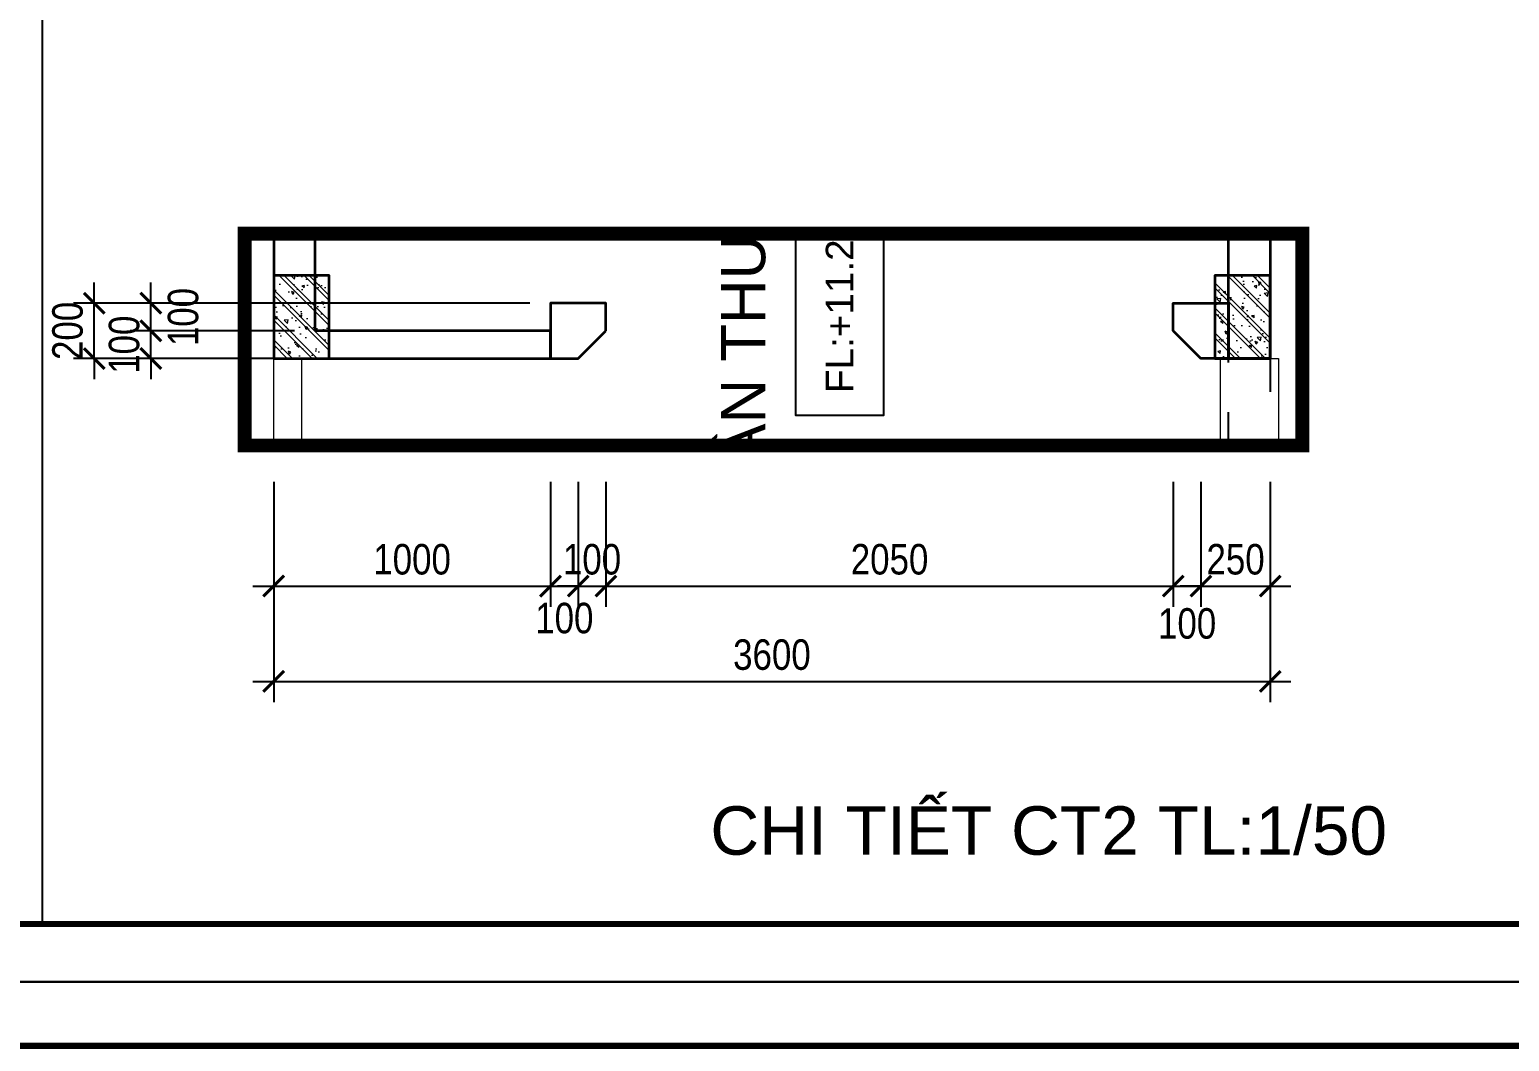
# Model space of a CAD drawing. Header units: inches. Extents: x 236662 to 497023, y -248575 to 81795.
# Drawn here: x 290492 to 295838, y -147477 to -143820 of the extents above; entities that cross this region are included whole.
import ezdxf
from ezdxf.enums import TextEntityAlignment as Align
from ezdxf.xclip import XClip

# ---------------------------------------------------------------- set-up
doc = ezdxf.new("R2010")
doc.units = ezdxf.units.IN
doc.header["$LTSCALE"] = 10
doc.header["$MEASUREMENT"] = 0
for name, pattern in [('ACAD_ISO02W100', [15, 12, -3]), ('ACAD_ISO03W100', [30, 12, -18]), ('DASHED2', [0.375, 0.25, -0.125])]:
    doc.linetypes.add(name, pattern=pattern)
for name, color, linetype in [('01. HP_TEXT', 9, 'Continuous'), ('04. HP_CUA', 153, 'Continuous'), ('07. HP_KY HIEU', 43, 'Continuous'), ('07. HP_KY HIEU @ 1', 43, 'Continuous'), ('08. HP_DIM', 118, 'Continuous'), ('12. HP_NET KHUAT', 25, 'ACAD_ISO03W100')]:
    doc.layers.add(name, color=color, linetype=linetype)
for name, color, linetype, lineweight in [('02. HP_BE TONG', 1, 'Continuous', 35), ('03. HP_TUONG', 2, 'Continuous', 35), ('06. HP_THAY 1', 134, 'Continuous', 15), ('06. HP_THAY 2', 147, 'Continuous', 13), ('09_HP_HATCH', 8, 'Continuous', 5), ('14. HP_OPENING', 250, 'ACAD_ISO03W100', 5), ('GHICHU', 7, 'Continuous', 9), ('N KHUAT', 8, 'Continuous', 5)]:
    doc.layers.add(name, color=color, linetype=linetype, lineweight=lineweight)
doc.layers.add('Tpl_Bound', color=1, linetype='Continuous', plot=False)
doc.styles.add('AVO', font='VAVOB.TTF')
doc.styles.add('BAOANNOTE', font='arial.ttf', dxfattribs={"width": 0.8})
doc.styles.get("Standard").update_dxf_attribs({"font": 'arial.ttf'})
doc.styles.add('Tahoma', font='tahoma.ttf')
doc.styles.add('TEXT (none)', font='arial.ttf')
doc.styles.add('text2', font='VHELVCN.TTF')
doc.dimstyles.new('AL-100', dxfattribs={"dimtxt": 220, "dimasz": 150, "dimexe": 150, "dimexo": 150, "dimgap": 80, "dimtad": 1, "dimdec": 0, "dimzin": 9, "dimtxsty": 'text2', "dimblk": 'ARCHTICK', "dimcen": 1, "dimdle": 150, "dimclrd": 256, "dimclre": 256, "dimclrt": 7, "dimadec": 0, "dimazin": 0, "dimtfac": 1, "dimtdec": 0, "dimtix": 1, "dimtmove": 2, "dimatfit": 3, "dimldrblk": 'ARCHTICK', "dimfxl": 1, "dimtolj": 1, "dimtzin": 0, "dimlwd": -1, "dimlwe": -1, "dimarcsym": 0})
doc.dimstyles.new('AL-100 (1-50)', dxfattribs={"dimscale": 0.5, "dimtxt": 220, "dimasz": 150, "dimexe": 150, "dimexo": 150, "dimgap": 80, "dimtad": 1, "dimdec": 0, "dimzin": 9, "dimtxsty": 'text2', "dimblk": 'ARCHTICK', "dimcen": 1, "dimdle": 150, "dimclrd": 256, "dimclre": 256, "dimclrt": 7, "dimadec": 0, "dimazin": 0, "dimtfac": 1, "dimtdec": 0, "dimtix": 1, "dimtmove": 2, "dimatfit": 3, "dimldrblk": 'ARCHTICK', "dimfxl": 1, "dimtolj": 1, "dimtzin": 0, "dimlwd": -1, "dimlwe": -1, "dimarcsym": 0})

# ---------------------------------------------------------------- blocks, each defined once
blk = doc.blocks.new('KHUNG TEN A-3')
at = {"layer": '02. HP_BE TONG', "color": 1, "const_width": 0.5}
blk.add_lwpolyline([(15, 5), (415, 5), (415, 292), (15, 292)], close=True, dxfattribs=at)
at = {"layer": '06. HP_THAY 1'}
blk.add_lwpolyline([(0, 297), (420, 297), (420, 0), (0, 0)], close=True, dxfattribs=at)
at = {"layer": 'Defpoints'}
blk.add_lwpolyline([(0, 0), (420, 0), (420, 297), (0, 297)], close=True, dxfattribs=at)
blk = doc.blocks.new('Level mark - Plan 2')
blk.add_lwpolyline([(12.525, 0.4), (12.525, 3.6), (4.642, 3.6), (4.642, 0.4)], close=True)
at = {"style": 'BAOANNOTE', "flags": 8}
blk.add_attdef('FL%%P0.000', text='', height=2, dxfattribs=at).set_placement((9, 2), align=Align.MIDDLE_CENTER)
blk = doc.blocks.new('_ArchTick')
at = {"color": 0, "linetype": 'ByBlock', "const_width": 0.15}
blk.add_lwpolyline([(-0.5, -0.5), (0.5, 0.5)], dxfattribs=at)
blk = doc.blocks.new('*D1331')
at = {"layer": '08. HP_DIM', "transparency": 16777216}
for p, q in [((-9550, -3750), (-9550, -4616)), ((-5450, -3750), (-5450, -4616)), ((-9700, -4466), (-5300, -4466))]:
    blk.add_line(p, q, dxfattribs=at)
at = {"layer": 'Defpoints', "color": 0, "transparency": 16777216}
for p in [(-9550, -3600), (-5450, -3600), (-5450, -4466)]:
    blk.add_point(p, dxfattribs=at)
at = {"layer": '08. HP_DIM', "transparency": 16777216, "xscale": 150, "yscale": 150, "zscale": 150, "rotation": 180}
blk.add_blockref('_ArchTick', (-9550, -4466), dxfattribs=at)
at = {"layer": '08. HP_DIM', "transparency": 16777216, "xscale": 150, "yscale": 150, "zscale": 150}
blk.add_blockref('_ArchTick', (-5450, -4466), dxfattribs=at)
at = {"layer": '08. HP_DIM', "color": 7, "transparency": 16777216, "insert": (-7500, -4273.6), "char_height": 220, "attachment_point": 5, "style": 'text2'}
blk.add_mtext('\\A1;4100', dxfattribs=at)
blk = doc.blocks.new('*D1332')
at = {"layer": '08. HP_DIM', "transparency": 16777216}
for p, q in [((-5450, -3750), (-5450, -4610.1)), ((0, -3750), (0, -4610.1)), ((-5600, -4460.1), (150, -4460.1))]:
    blk.add_line(p, q, dxfattribs=at)
at = {"layer": 'Defpoints', "color": 0, "transparency": 16777216}
for p in [(-5450, -3600), (0, -3600), (0, -4460.1)]:
    blk.add_point(p, dxfattribs=at)
at = {"layer": '08. HP_DIM', "transparency": 16777216, "xscale": 150, "yscale": 150, "zscale": 150, "rotation": 180}
blk.add_blockref('_ArchTick', (-5450, -4460.1), dxfattribs=at)
at = {"layer": '08. HP_DIM', "transparency": 16777216, "xscale": 150, "yscale": 150, "zscale": 150}
blk.add_blockref('_ArchTick', (0, -4460.1), dxfattribs=at)
at = {"layer": '08. HP_DIM', "color": 7, "transparency": 16777216, "insert": (-2725, -4267.7), "char_height": 220, "attachment_point": 5, "style": 'text2'}
blk.add_mtext('\\A1;5450', dxfattribs=at)
blk = doc.blocks.new('*D1333')
at = {"layer": '08. HP_DIM', "transparency": 16777216}
for p, q in [((-15000, -3750), (-15000, -5072.9)), ((0, -3750), (0, -5072.9)), ((-15150, -4922.9), (150, -4922.9))]:
    blk.add_line(p, q, dxfattribs=at)
at = {"layer": 'Defpoints', "color": 0, "transparency": 16777216}
for p in [(-15000, -3600), (0, -3600), (0, -4922.9)]:
    blk.add_point(p, dxfattribs=at)
at = {"layer": '08. HP_DIM', "transparency": 16777216, "xscale": 150, "yscale": 150, "zscale": 150, "rotation": 180}
blk.add_blockref('_ArchTick', (-15000, -4922.9), dxfattribs=at)
at = {"layer": '08. HP_DIM', "transparency": 16777216, "xscale": 150, "yscale": 150, "zscale": 150}
blk.add_blockref('_ArchTick', (0, -4922.9), dxfattribs=at)
at = {"layer": '08. HP_DIM', "color": 7, "transparency": 16777216, "insert": (-8000, -4730.6), "char_height": 220, "attachment_point": 5, "style": 'text2'}
blk.add_mtext('\\A1;15000', dxfattribs=at)
blk = doc.blocks.new('*D1334')
at = {"layer": '08. HP_DIM', "transparency": 16777216}
for p, q in [((-15000, -3750), (-15000, -4616)), ((-9550, -3750), (-9550, -4616)), ((-9400, -4466), (-15150, -4466))]:
    blk.add_line(p, q, dxfattribs=at)
at = {"layer": 'Defpoints', "color": 0, "transparency": 16777216}
for p in [(-15000, -3600), (-9550, -3600), (-15000, -4466)]:
    blk.add_point(p, dxfattribs=at)
at = {"layer": '08. HP_DIM', "transparency": 16777216, "xscale": 150, "yscale": 150, "zscale": 150, "rotation": 180}
blk.add_blockref('_ArchTick', (-15000, -4466), dxfattribs=at)
at = {"layer": '08. HP_DIM', "transparency": 16777216, "xscale": 150, "yscale": 150, "zscale": 150}
blk.add_blockref('_ArchTick', (-9550, -4466), dxfattribs=at)
at = {"layer": '08. HP_DIM', "color": 7, "transparency": 16777216, "insert": (-12275, -4273.6), "char_height": 220, "attachment_point": 5, "style": 'text2'}
blk.add_mtext('\\A1;5450', dxfattribs=at)
blk = doc.blocks.new('COT')
at = {"layer": '09_HP_HATCH'}
h = blk.add_hatch(dxfattribs=at)
h.set_pattern_fill('CHAU-01', color=256, scale=15, pattern_type=2)
h.set_pattern_definition([(50, (-55276.965, -37444.2), (107.58903, -9.41282), [11.25, -123.75]), (355, (-55276.97, -37444.2), (-20.8127, 112.82882), [9, -99]), (100.4514, (-55268, -37444.99), (86.7764, 103.41593), [9.56103, -105.17132]), (46.1842, (-55276.97, -37414.2), (160.08616, -24.82785), [16.875, -185.625]), (96.6356, (-55263.62, -37416.27), (140.1994, 146.11768), [14.34154, -157.75695]), (351.1842, (-55276.97, -37414.2), (140.1993, 146.1178), [13.5, -148.5]), (21, (-55261.965, -37421.7), (89.53606, -60.39283), [11.25, -123.75]), (326, (-55261.97, -37421.7), (36.4973, 108.7725), [9, -99]), (71.4514, (-55254.5, -37426.73), (126.0334, 48.37957), [9.56103, -105.17132]), (37.5, (-55276.965, -37444.2), (1.823978, 49.934078), [0, -97.8, 0, -100.5, 0, -99.375]), (7.5, (-55276.965, -37444.2), (39.46043, 59.161757), [0, -57.3, 0, -95.55, 0, -37.875]), (327.5, (-55310.415, -37444.2), (80.073365, -3.38323), [0, -37.5, 0, -117, 0, -155.25]), (317.5, (-55325.415, -37444.2), (87.477925, 15.01575), [0, -48.75, 0, -77.7, 0, -110.25]), (45, (-55276.965, -37444.2), (-45.07806, 45.07806), []), (45, (-55276.965, -37425.827), (-45.07806, 45.07806), [])])
h.paths.add_polyline_path([(0, -200), (300, -200), (300, 0), (0, 0)])
at = {"layer": '02. HP_BE TONG'}
blk.add_lwpolyline([(0, -200), (300, -200), (300, 0), (0, 0)], close=True, dxfattribs=at)
blk = doc.blocks.new('ádasdwdczxzc')
at = {"layer": '03. HP_TUONG'}
for p in [(-15000, 3600), (-9750, 3600), (-5550, 3600), (-300, 3600), (-15000, 200), (-9750, 200), (-5550, 200), (-300, 200)]:
    blk.add_blockref('COT', p, dxfattribs=at)
blk = doc.blocks.new('*D1335')
at = {"layer": '08. HP_DIM', "transparency": 16777216}
for p, q in [((1483.9, 150), (1483.9, -3750)), ((150, 0), (1633.9, 0)), ((150, -3600), (1633.9, -3600))]:
    blk.add_line(p, q, dxfattribs=at)
at = {"layer": 'Defpoints', "color": 0, "transparency": 16777216}
for p in [(0, 0), (0, -3600), (1483.9, -3600)]:
    blk.add_point(p, dxfattribs=at)
at = {"layer": '08. HP_DIM', "transparency": 16777216, "xscale": 150, "yscale": 150, "zscale": 150}
for p, rotation in [((1483.9, 0), 90), ((1483.9, -3600), 270)]:
    blk.add_blockref('_ArchTick', p, dxfattribs=dict(at, rotation=rotation))
at = {"layer": '08. HP_DIM', "color": 7, "transparency": 16777216, "insert": (1291.5, -1800), "char_height": 220, "attachment_point": 5, "rotation": 90, "style": 'text2'}
blk.add_mtext('\\A1;3600', dxfattribs=at)
blk = doc.blocks.new('Step Symbol - Metric')
h = blk.add_hatch()
h.set_pattern_fill('_USER', color=0, angle=45, style=0, pattern_type=0)
h.set_pattern_definition([(45, (0, 4), (-0.70711, 0.70711), [])])
h.paths.add_polyline_path([(8, 0), (8, -3), (-3, -3), (-3, 1), (-8, 1), (-8, 4), (0, 4), (0, 0)])
at = {"color": 0}
blk.add_lwpolyline([(8, 0), (0, 0), (0, 4), (-8, 4)], dxfattribs=at)
blk.add_attdef('Step', (2, 2), '', height=3, dxfattribs=at)
blk = doc.blocks.new('*U1315')
for p, q in [((105, 100), (592.5, 100)), ((105, 65), (592.5, 65)), ((732.5, 100), (1220, 100)), ((732.5, 65), (1220, 65)), ((50, 0), (1275, 0))]:
    blk.add_line(p, q)
for points in [[(50, 65), (50, 0), (0, 0), (0, 100), (35, 100), (35, 65)], [(95, 78.5), (105, 78.5), (105, 65), (35, 65), (35, 100), (105, 100), (105, 86.5), (95, 86.5)], [(662.5, 65), (592.5, 65), (592.5, 78.5), (602.5, 78.5), (602.5, 86.5), (592.5, 86.5), (592.5, 100), (662.5, 100)], [(722.5, 78.5), (732.5, 78.5), (732.5, 65), (662.5, 65), (662.5, 100), (732.5, 100), (732.5, 86.5), (722.5, 86.5)], [(1290, 65), (1220, 65), (1220, 78.5), (1230, 78.5), (1230, 86.5), (1220, 86.5), (1220, 100), (1290, 100)], [(1275, 65), (1275, 0), (1325, 0), (1325, 100), (1290, 100), (1290, 65)]]:
    blk.add_lwpolyline(points, close=True)
at = {"color": 8}
for points in [[(95, 86.5), (95, 78.5), (602.5, 78.5), (602.5, 86.5)], [(722.5, 86.5), (722.5, 78.5), (1230, 78.5), (1230, 86.5)]]:
    blk.add_lwpolyline(points, close=True, dxfattribs=at)
blk = doc.blocks.new('*D429')
at = {"layer": '08. HP_DIM', "transparency": 16777216}
for p, q in [((291373.8, -145455.4), (291373.8, -145906.7)), ((292373.8, -145455.4), (292373.8, -145906.7)), ((291298.8, -145831.7), (292448.8, -145831.7))]:
    blk.add_line(p, q, dxfattribs=at)
at = {"layer": 'Defpoints', "color": 0, "transparency": 16777216}
for p in [(291373.8, -145380.4), (292373.8, -145380.4), (292373.8, -145831.7)]:
    blk.add_point(p, dxfattribs=at)
at = {"layer": '08. HP_DIM', "transparency": 16777216, "xscale": 75, "yscale": 75, "zscale": 75, "rotation": 180}
blk.add_blockref('_ArchTick', (291373.8, -145831.7), dxfattribs=at)
at = {"layer": '08. HP_DIM', "transparency": 16777216, "xscale": 75, "yscale": 75, "zscale": 75}
blk.add_blockref('_ArchTick', (292373.8, -145831.7), dxfattribs=at)
at = {"layer": '08. HP_DIM', "color": 7, "transparency": 16777216, "insert": (291873.8, -145735.5), "char_height": 110, "attachment_point": 5, "style": 'text2'}
blk.add_mtext('\\A1;1000', dxfattribs=at)
blk = doc.blocks.new('*D430')
at = {"layer": '08. HP_DIM', "transparency": 16777216}
for p, q in [((292373.8, -145455.4), (292373.8, -145906.7)), ((292473.8, -145455.4), (292473.8, -145906.7)), ((292298.8, -145831.7), (292548.8, -145831.7))]:
    blk.add_line(p, q, dxfattribs=at)
at = {"layer": 'Defpoints', "color": 0, "transparency": 16777216}
for p in [(292373.8, -145380.4), (292473.8, -145380.4), (292473.8, -145831.7)]:
    blk.add_point(p, dxfattribs=at)
at = {"layer": '08. HP_DIM', "transparency": 16777216, "xscale": 75, "yscale": 75, "zscale": 75, "rotation": 180}
blk.add_blockref('_ArchTick', (292373.8, -145831.7), dxfattribs=at)
at = {"layer": '08. HP_DIM', "transparency": 16777216, "xscale": 75, "yscale": 75, "zscale": 75}
blk.add_blockref('_ArchTick', (292473.8, -145831.7), dxfattribs=at)
at = {"layer": '08. HP_DIM', "color": 7, "transparency": 16777216, "insert": (292423.8, -145948), "char_height": 110, "attachment_point": 5, "style": 'text2'}
blk.add_mtext('\\A1;100', dxfattribs=at)
blk = doc.blocks.new('*D431')
at = {"layer": '08. HP_DIM', "transparency": 16777216}
for p, q in [((292473.8, -145455.4), (292473.8, -145906.7)), ((292573.8, -145455.4), (292573.8, -145906.7)), ((292473.8, -145831.7), (292398.8, -145831.7)), ((292473.8, -145831.7), (292573.8, -145831.7)), ((292573.8, -145831.7), (292648.8, -145831.7))]:
    blk.add_line(p, q, dxfattribs=at)
at = {"layer": 'Defpoints', "color": 0, "transparency": 16777216}
for p in [(292473.8, -145380.4), (292573.8, -145380.4), (292573.8, -145831.7)]:
    blk.add_point(p, dxfattribs=at)
at = {"layer": '08. HP_DIM', "transparency": 16777216, "xscale": 75, "yscale": 75, "zscale": 75}
blk.add_blockref('_ArchTick', (292473.8, -145831.7), dxfattribs=at)
at = {"layer": '08. HP_DIM', "transparency": 16777216, "xscale": 75, "yscale": 75, "zscale": 75, "rotation": 180}
blk.add_blockref('_ArchTick', (292573.8, -145831.7), dxfattribs=at)
at = {"layer": '08. HP_DIM', "color": 7, "transparency": 16777216, "insert": (292523.8, -145735.5), "char_height": 110, "attachment_point": 5, "style": 'text2'}
blk.add_mtext('\\A1;100', dxfattribs=at)
blk = doc.blocks.new('*D432')
at = {"layer": '08. HP_DIM', "transparency": 16777216}
for p, q in [((292573.8, -145455.4), (292573.8, -145906.7)), ((294623.8, -145455.4), (294623.8, -145906.7)), ((292498.8, -145831.7), (294698.8, -145831.7))]:
    blk.add_line(p, q, dxfattribs=at)
at = {"layer": 'Defpoints', "color": 0, "transparency": 16777216}
for p in [(292573.8, -145380.4), (294623.8, -145380.4), (294623.8, -145831.7)]:
    blk.add_point(p, dxfattribs=at)
at = {"layer": '08. HP_DIM', "transparency": 16777216, "xscale": 75, "yscale": 75, "zscale": 75, "rotation": 180}
blk.add_blockref('_ArchTick', (292573.8, -145831.7), dxfattribs=at)
at = {"layer": '08. HP_DIM', "transparency": 16777216, "xscale": 75, "yscale": 75, "zscale": 75}
blk.add_blockref('_ArchTick', (294623.8, -145831.7), dxfattribs=at)
at = {"layer": '08. HP_DIM', "color": 7, "transparency": 16777216, "insert": (293598.8, -145735.5), "char_height": 110, "attachment_point": 5, "style": 'text2'}
blk.add_mtext('\\A1;2050', dxfattribs=at)
blk = doc.blocks.new('*D433')
at = {"layer": '08. HP_DIM', "transparency": 16777216}
for p, q in [((294623.8, -145455.4), (294623.8, -145906.7)), ((294723.8, -145455.4), (294723.8, -145906.7)), ((294548.8, -145831.7), (294798.8, -145831.7))]:
    blk.add_line(p, q, dxfattribs=at)
at = {"layer": 'Defpoints', "color": 0, "transparency": 16777216}
for p in [(294623.8, -145380.4), (294723.8, -145380.4), (294723.8, -145831.7)]:
    blk.add_point(p, dxfattribs=at)
at = {"layer": '08. HP_DIM', "transparency": 16777216, "xscale": 75, "yscale": 75, "zscale": 75, "rotation": 180}
blk.add_blockref('_ArchTick', (294623.8, -145831.7), dxfattribs=at)
at = {"layer": '08. HP_DIM', "transparency": 16777216, "xscale": 75, "yscale": 75, "zscale": 75}
blk.add_blockref('_ArchTick', (294723.8, -145831.7), dxfattribs=at)
at = {"layer": '08. HP_DIM', "color": 7, "transparency": 16777216, "insert": (294673.8, -145967.5), "char_height": 110, "attachment_point": 5, "style": 'text2'}
blk.add_mtext('\\A1;100', dxfattribs=at)
blk = doc.blocks.new('*D434')
at = {"layer": '08. HP_DIM', "transparency": 16777216}
for p, q in [((294723.8, -145455.4), (294723.8, -145906.7)), ((294973.8, -145455.4), (294973.8, -145906.7)), ((294723.8, -145831.7), (294648.8, -145831.7)), ((294723.8, -145831.7), (294973.8, -145831.7)), ((294973.8, -145831.7), (295048.8, -145831.7))]:
    blk.add_line(p, q, dxfattribs=at)
at = {"layer": 'Defpoints', "color": 0, "transparency": 16777216}
for p in [(294723.8, -145380.4), (294973.8, -145380.4), (294973.8, -145831.7)]:
    blk.add_point(p, dxfattribs=at)
at = {"layer": '08. HP_DIM', "transparency": 16777216, "xscale": 75, "yscale": 75, "zscale": 75}
blk.add_blockref('_ArchTick', (294723.8, -145831.7), dxfattribs=at)
at = {"layer": '08. HP_DIM', "transparency": 16777216, "xscale": 75, "yscale": 75, "zscale": 75, "rotation": 180}
blk.add_blockref('_ArchTick', (294973.8, -145831.7), dxfattribs=at)
at = {"layer": '08. HP_DIM', "color": 7, "transparency": 16777216, "insert": (294848.8, -145735.5), "char_height": 110, "attachment_point": 5, "style": 'text2'}
blk.add_mtext('\\A1;250', dxfattribs=at)
blk = doc.blocks.new('*D435')
at = {"layer": '08. HP_DIM', "transparency": 16777216}
for p, q in [((291373.8, -145455.4), (291373.8, -146251.2)), ((294973.8, -145455.4), (294973.8, -146251.2)), ((291298.8, -146176.2), (295048.8, -146176.2))]:
    blk.add_line(p, q, dxfattribs=at)
at = {"layer": 'Defpoints', "color": 0, "transparency": 16777216}
for p in [(291373.8, -145380.4), (294973.8, -145380.4), (294973.8, -146176.2)]:
    blk.add_point(p, dxfattribs=at)
at = {"layer": '08. HP_DIM', "transparency": 16777216, "xscale": 75, "yscale": 75, "zscale": 75, "rotation": 180}
blk.add_blockref('_ArchTick', (291373.8, -146176.2), dxfattribs=at)
at = {"layer": '08. HP_DIM', "transparency": 16777216, "xscale": 75, "yscale": 75, "zscale": 75}
blk.add_blockref('_ArchTick', (294973.8, -146176.2), dxfattribs=at)
at = {"layer": '08. HP_DIM', "color": 7, "transparency": 16777216, "insert": (293173.8, -146080.1), "char_height": 110, "attachment_point": 5, "style": 'text2'}
blk.add_mtext('\\A1;3600', dxfattribs=at)
blk = doc.blocks.new('*D436')
at = {"layer": '08. HP_DIM', "transparency": 16777216}
for p, q in [((290930.1, -144909.4), (290930.1, -144834.4)), ((291448.8, -144909.4), (290855.1, -144909.4)), ((290930.1, -145009.4), (290930.1, -144909.4)), ((291398.8, -145009.4), (290855.1, -145009.4)), ((290930.1, -145009.4), (290930.1, -145084.4))]:
    blk.add_line(p, q, dxfattribs=at)
at = {"layer": 'Defpoints', "color": 0, "transparency": 16777216}
for p in [(290930.1, -144909.4), (291523.8, -144909.4), (291473.8, -145009.4)]:
    blk.add_point(p, dxfattribs=at)
at = {"layer": '08. HP_DIM', "transparency": 16777216, "xscale": 75, "yscale": 75, "zscale": 75}
for p, rotation in [((290930.1, -144909.4), 270), ((290930.1, -145009.4), 90)]:
    blk.add_blockref('_ArchTick', p, dxfattribs=dict(at, rotation=rotation))
at = {"layer": '08. HP_DIM', "color": 7, "transparency": 16777216, "insert": (290833.9, -144959.4), "char_height": 110, "attachment_point": 5, "rotation": 90, "style": 'text2'}
blk.add_mtext('\\A1;100', dxfattribs=at)
blk = doc.blocks.new('*D437')
at = {"layer": '08. HP_DIM', "transparency": 16777216}
for p, q in [((290930.1, -144984.4), (290930.1, -144734.4)), ((292298.8, -144809.4), (290855.1, -144809.4)), ((291448.8, -144909.4), (290855.1, -144909.4))]:
    blk.add_line(p, q, dxfattribs=at)
at = {"layer": 'Defpoints', "color": 0, "transparency": 16777216}
for p in [(290930.1, -144809.4), (292373.8, -144809.4), (291523.8, -144909.4)]:
    blk.add_point(p, dxfattribs=at)
at = {"layer": '08. HP_DIM', "transparency": 16777216, "xscale": 75, "yscale": 75, "zscale": 75}
for p, rotation in [((290930.1, -144809.4), 90), ((290930.1, -144909.4), 270)]:
    blk.add_blockref('_ArchTick', p, dxfattribs=dict(at, rotation=rotation))
at = {"layer": '08. HP_DIM', "color": 7, "transparency": 16777216, "insert": (291047, -144859.4), "char_height": 110, "attachment_point": 5, "rotation": 90, "style": 'text2'}
blk.add_mtext('\\A1;100', dxfattribs=at)
blk = doc.blocks.new('*D438')
at = {"layer": '08. HP_DIM', "transparency": 16777216}
for p, q in [((290725.8, -144809.4), (290725.8, -144734.4)), ((292190.7, -144809.4), (290650.8, -144809.4)), ((290725.8, -145009.4), (290725.8, -144809.4)), ((291190.7, -145009.4), (290650.8, -145009.4)), ((290725.8, -145009.4), (290725.8, -145084.4))]:
    blk.add_line(p, q, dxfattribs=at)
at = {"layer": 'Defpoints', "color": 0, "transparency": 16777216}
for p in [(290725.8, -144809.4), (292265.7, -144809.4), (291265.7, -145009.4)]:
    blk.add_point(p, dxfattribs=at)
at = {"layer": '08. HP_DIM', "transparency": 16777216, "xscale": 75, "yscale": 75, "zscale": 75}
for p, rotation in [((290725.8, -144809.4), 270), ((290725.8, -145009.4), 90)]:
    blk.add_blockref('_ArchTick', p, dxfattribs=dict(at, rotation=rotation))
at = {"layer": '08. HP_DIM', "color": 7, "transparency": 16777216, "insert": (290629.6, -144909.4), "char_height": 110, "attachment_point": 5, "rotation": 90, "style": 'text2'}
blk.add_mtext('\\A1;200', dxfattribs=at)
blk = doc.blocks.new('mb tang 4')
at = {"layer": '07. HP_KY HIEU'}
h = blk.add_hatch(color=256, dxfattribs=at)
h.dxf.hatch_style = 1
edge = h.paths.add_edge_path()
edge.add_arc((-8950, -2500), 25, 0, 360)
at = {"layer": '09_HP_HATCH'}
h = blk.add_hatch(dxfattribs=at)
h.set_pattern_fill('AR-RROOF', color=256, scale=200, angle=45)
h.set_pattern_definition([(45, (-119701.9, -32749.67), (169.70563, 452.54834), [3000, -400, 1000, -200]), (45, (-119584.52, -32490.87), (-329.51176, 46.66905), [600, -66, 1200, -150]), (45, (-119751.4, -32558.75), (640.63874, 830.14336), [1600, -280, 800, -200])])
h.paths.add_polyline_path([(-150, -150), (-150, -1400), (-850, -1400), (-850, -150)])
at = {"layer": '03. HP_TUONG'}
for p, q in [((-10800, -1120), (-10800, -1220)), ((-5550, -1742.5), (-5450, -1742.5)), ((-1450, -2300), (-1450, -2200)), ((-750, -2300), (-750, -2200))]:
    blk.add_line(p, q, dxfattribs=at)
for points in [[(-4350, 0), (-15000, 0), (-15000, -1000), (-14900, -1000), (-14900, -150), (-4350, -150)], [(-13400, -665), (-13300, -665), (-13300, -150), (-13400, -150)], [(-5550, -150), (-5450, -150), (-5450, -450), (-5550, -450)], [(-14900, -1200), (-14800, -1200), (-14800, -1000), (-15000, -1000), (-15000, -1100)], [(-5550, -1150), (-5450, -1150), (-5450, -1742.5), (-5550, -1742.5)], [(-13400, -2935), (-13300, -2935), (-13300, -3450), (-13400, -3450)], [(-14900, -3250), (-14800, -3250), (-14800, -3450), (-15000, -3450), (-15000, -3350)]]:
    blk.add_lwpolyline(points, close=True, dxfattribs=at)
for points in [[(-11000, -3450), (-11000, -1120), (-10800, -1120)], [(-9550, -1220), (-10100, -1220), (-10100, -1120), (-9450, -1120), (-9450, -3450), (-9550, -3450), (-9550, -1220)], [(-10900, -3450), (-10900, -1220), (-10800, -1220)], [(-750, -2200), (0, -2200), (0, -3600), (-15000, -3600), (-15000, -3450), (-14850, -3450), (-14850, -3450), (-150, -3450), (-150, -2300), (-750, -2300)], [(-1550, -2300), (-1550, -2300), (-1550, -2300), (-1550, -3450), (-1650, -3450), (-1650, -2200), (-1450, -2200)], [(-1450, -2300), (-1550, -2300)], [(-9850, -3450), (-9850, -2950), (-9550, -2950)], [(-400, -3450), (-400, -2950), (-150, -2950)], [(-9750, -3450), (-9750, -3050), (-9550, -3050)], [(-5550, -3067.5), (-5550, -3450), (-5450, -3450), (-5450, -3067.5), (-5550, -3067.5)], [(-300, -3450), (-300, -3050), (-150, -3050)]]:
    blk.add_lwpolyline(points, dxfattribs=at)
at = {"layer": '06. HP_THAY 1'}
for p, q in [((-8500, -200), (-8500, -1250)), ((-6500, -1250), (-6500, -200)), ((-8500, -1250), (-6500, -1250))]:
    blk.add_line(p, q, dxfattribs=at)
for points in [[(-15900, 30), (-16280, 30), (-16280, -2780), (-15900, -2780)], [(-15900, 0), (-15000, 0), (-15000, -100), (-15900, -100)], [(-9450, -200), (-5550, -200), (-5550, -150), (-9450, -150)], [(-5550, -1742.5), (-5450, -1742.5), (-5450, -3067.5), (-5550, -3067.5)], [(-6450, -2200), (-6450, -2550), (-8550, -2550), (-8550, -2200)], [(-8500, -2250), (-6500, -2250), (-6500, -2500), (-8500, -2500)], [(-16150, -2750), (-16050, -2750), (-16050, -3450), (-16150, -3450)], [(-16230, -3420), (-15000, -3420), (-15000, -3630), (-16230, -3630)]]:
    blk.add_lwpolyline(points, close=True, dxfattribs=at)
for points in [[(-4350, 0), (0, 0), (0, -2200)], [(-4350, -150), (-150, -150), (-150, -2200)], [(-8550, -200), (-8550, -1300), (-6450, -1300), (-6450, -200)]]:
    blk.add_lwpolyline(points, dxfattribs=at)
at = {"layer": '06. HP_THAY 2'}
for p, q in [((-9450, -1120), (-9450, -150)), ((-8500, -1300), (-8500, -2200)), ((-750, -2300), (-1450, -2300))]:
    blk.add_line(p, q, dxfattribs=at)
for points in [[(-850, -150), (-150, -150), (-150, -1400), (-850, -1400)], [(-5550, -450), (-5450, -450), (-5450, -1150), (-5550, -1150)], [(-13300, -665), (-13400, -665), (-13400, -2935), (-13300, -2935)], [(-8250, -2200), (-8250, -1300), (-8000, -1300), (-8000, -2200)], [(-8000, -2200), (-8000, -1300), (-7750, -1300), (-7750, -2200)], [(-7750, -2200), (-7750, -1300), (-7500, -1300), (-7500, -2200)], [(-7500, -2200), (-7500, -1300), (-7250, -1300), (-7250, -2200)], [(-7250, -2200), (-7250, -1300), (-7000, -1300), (-7000, -2200)], [(-7000, -2200), (-7000, -1300), (-6750, -1300), (-6750, -2200)], [(-6750, -2200), (-6750, -1300), (-6500, -1300), (-6500, -2200)], [(-6450, -2250), (-5550, -2250), (-5550, -2500), (-6450, -2500)], [(-8500, -3450), (-8500, -2550), (-8250, -2550), (-8250, -3450)], [(-8250, -3450), (-8250, -2550), (-8000, -2550), (-8000, -3450)], [(-8000, -3450), (-8000, -2550), (-7750, -2550), (-7750, -3450)], [(-7750, -3450), (-7750, -2550), (-7500, -2550), (-7500, -3450)], [(-7500, -3450), (-7500, -2550), (-7250, -2550), (-7250, -3450)], [(-7250, -3450), (-7250, -2550), (-7000, -2550), (-7000, -3450)], [(-7000, -3450), (-7000, -2550), (-6750, -2550), (-6750, -3450)], [(-6750, -3450), (-6750, -2550), (-6500, -2550), (-6500, -3450)]]:
    blk.add_lwpolyline(points, close=True, dxfattribs=at)
for points in [[(-6450, -2200), (-6450, -2250), (-5550, -2250), (-5550, -1150)], [(-6500, -1300), (-6500, -2200)], [(-8550, -2500), (-9450, -2500), (-9450, -3450), (-8500, -3450), (-8500, -2550)], [(-6450, -2500), (-5550, -2500), (-5550, -3450), (-6500, -3450), (-6500, -2550)], [(-6450, -2500), (-6450, -2550), (-6500, -2550)]]:
    blk.add_lwpolyline(points, dxfattribs=at)
at = {"layer": '07. HP_KY HIEU', "linetype": 'DASHED2'}
blk.add_lwpolyline([(-8950, -1750), (-8950, -3000), (-6050, -3000), (-6050, -1750)], close=True, dxfattribs=at)
at = {"layer": '07. HP_KY HIEU'}
for points in [[(-6951.7, -2187.3), (-7328.1, -2939.1), (-7483.3, -2849.5), (-7234.9, -3136.1), (-7390.1, -3046.5), (-7859.8, -3860.1)], [(-6935, -2196.9), (-7321, -2965.5), (-7393.4, -2923.7), (-7145, -3210.3), (-7383, -3072.9), (-7843.1, -3869.7)]]:
    blk.add_lwpolyline(points, dxfattribs=at)
blk.add_circle((-8950, -2500), 25, dxfattribs=at)
at = {"layer": '12. HP_NET KHUAT'}
blk.add_line((-4350, -150), (-4350, -3450), dxfattribs=at)
for points in [[(-16250, 0), (-15930, 0), (-15930, -2750), (-16250, -2750)], [(-16200, -3450), (-15000, -3450), (-15000, -3600), (-16200, -3600)]]:
    blk.add_lwpolyline(points, close=True, dxfattribs=at)
blk.add_lwpolyline([(-150, -1200), (-650, -1200), (-650, -150), (-550, -150), (-550, -1100), (-150, -1100)], dxfattribs=at)
at = {"layer": '14. HP_OPENING'}
for p, q in [((-8500, -200), (-6500, -1250)), ((-8500, -1250), (-6500, -200)), ((-8500, -2250), (-6500, -2500)), ((-8500, -2500), (-6500, -2250)), ((-9750, -3050), (-9550, -3400)), ((-9750, -3400), (-9550, -3050)), ((-300, -3050), (-150, -3400)), ((-300, -3400), (-150, -3050))]:
    blk.add_line(p, q, dxfattribs=at)
at = {"layer": 'N KHUAT', "linetype": 'Continuous', "const_width": 20}
blk.add_lwpolyline([(-8446.4, -1865.5), (-8500, -1750), (-8439.4, -1646)], dxfattribs=at)
ref = blk.add_blockref('Level mark - Plan 2', (-3984, -1789.1), dxfattribs=dict(xscale=100, yscale=100, zscale=100))
ref.add_attrib('FL%%P0.000', 'FL:+9.761', dxfattribs={"height": 100, "style": 'BAOANNOTE'}).set_placement((-3084, -1589.1), align=Align.MIDDLE_CENTER)
ref = blk.add_blockref('Level mark - Plan 2', (-15669.3, -2244.6), dxfattribs=dict(xscale=100, yscale=100, zscale=100))
ref.add_attrib('FL%%P0.000', 'FL:+11.250', dxfattribs={"height": 100, "style": 'BAOANNOTE'}).set_placement((-14769.3, -2044.6), align=Align.MIDDLE_CENTER)
ref = blk.add_blockref('Level mark - Plan 2', (-13134.8, -2285.7), dxfattribs=dict(xscale=100, yscale=100, zscale=100))
ref.add_attrib('FL%%P0.000', 'FL:+11.300', dxfattribs={"height": 100, "style": 'BAOANNOTE'}).set_placement((-12234.8, -2085.7), align=Align.MIDDLE_CENTER)
at = {"layer": '04. HP_CUA', "rotation": 90}
blk.add_blockref('*U1315', (-5450, -3067.5), dxfattribs=at)
at = {"layer": '07. HP_KY HIEU @ 1'}
ref = blk.add_blockref('Step Symbol - Metric', (-5450, -869.1), dxfattribs=dict(at, xscale=12.5, yscale=12.5, zscale=12.5))
ref.add_attrib('Step', '50', (-5449, -850.7), dxfattribs={"layer": '0', "color": 7, "height": 75, "style": 'Tahoma'})
ref = blk.add_blockref('Step Symbol - Metric', (-13400, -1837.1), dxfattribs=dict(at, xscale=-12.5, yscale=12.5, zscale=12.5))
ref.add_attrib('Step', '50', (-13514.3, -1818.7), dxfattribs={"layer": '0', "color": 7, "height": 75, "style": 'Tahoma'})
ref = blk.add_blockref('Step Symbol - Metric', (-1150, -2300), dxfattribs=dict(at, xscale=12.5, yscale=12.5, zscale=12.5, rotation=270))
ref.add_attrib('Step', '30', (-1131.6, -2301), dxfattribs={"layer": '0', "color": 7, "height": 75, "rotation": 270, "style": 'Tahoma'})
at = {"layer": '08. HP_DIM'}
blk.add_blockref('ádasdwdczxzc', (0, -3600), dxfattribs=at)
at = {"layer": '01. HP_TEXT', "style": 'TEXT (none)'}
for s, p in [('GIẶT PHƠI ', (-3704.5, -1320.2)), ('SÂN THƯỢNG', (-15532.8, -1775.8)), ('P.THỜ', (-12607.4, -1816.9)), ('KHO', (-10609.6, -2491.5)), ('WC5', (-872.2, -2593.5))]:
    blk.add_text(s, height=159.88, dxfattribs=at).set_placement(p)
at = {"layer": 'GHICHU', "color": 0, "linetype": 'Continuous', "style": 'AVO'}
for s, p in [('21', (-8706.7, -1497.8)), ('19', (-8201.3, -1497.8)), ('17', (-7701.3, -1497.8)), ('15', (-7201.3, -1497.8)), ('13', (-6701.3, -1497.8)), ('11', (-5844.7, -2476.2)), ('1', (-9364.4, -3399.4)), ('3', (-8164.4, -3399.4)), ('5', (-7679.1, -3403.5)), ('7', (-7176.8, -3390.1)), ('9', (-6721.2, -3387.9))]:
    blk.add_text(s, height=121, dxfattribs=at).set_placement(p)
at = {"layer": '08. HP_DIM'}
dim = blk.add_linear_dim(base=(1483.9, -3600), p1=(0, 0), p2=(0, -3600), angle=90, dimstyle='AL-100', dxfattribs=at)
dim.commit()
dim.dimension.update_dxf_attribs({"geometry": '*D1335', "text_midpoint": (1291.5, -1800)})
dim = blk.add_linear_dim(base=(0, -4922.9), p1=(-15000, -3600), p2=(0, -3600), dimstyle='AL-100', dxfattribs=at)
dim.commit()
dim.dimension.update_dxf_attribs({"geometry": '*D1333', "text_midpoint": (-8000, -4730.6), "dimtype": 128})
for base, p1, p2, picture, middle in [((-15000, -4466), (-9550, -3600), (-15000, -3600), '*D1334', (-12275, -4273.6)), ((-5450, -4466), (-9550, -3600), (-5450, -3600), '*D1331', (-7500, -4273.6)), ((0, -4460.1), (-5450, -3600), (0, -3600), '*D1332', (-2725, -4267.7))]:
    dim = blk.add_linear_dim(base=base, p1=p1, p2=p2, dimstyle='AL-100', dxfattribs=at)
    dim.commit()
    dim.dimension.update_dxf_attribs({"geometry": picture, "text_midpoint": middle})

msp = doc.modelspace()

# ---------------------------------------------------------------- linework, layer by layer
at = {"layer": '07. HP_KY HIEU'}
msp.add_line((290537.5, -135020.3, -166.2), (290537.5, -147052.9, -166.2), dxfattribs=at)
at = {"layer": '07. HP_KY HIEU', "linetype": 'ACAD_ISO02W100', "ltscale": 5, "const_width": 50}
msp.add_lwpolyline([(291269.1, -145323.5), (291269.1, -144557.8), (295090.3, -144557.8), (295090.3, -145323.5)], close=True, dxfattribs=at)
at = {"layer": 'Tpl_Bound', "color": 1}
for points in [[(282444.6, -147262.5), (282444.6, -134810.7), (300149.3, -134810.7), (300149.3, -147262.5)], [(282444.6, -160959.6), (282444.6, -147262.5), (301919.7, -147262.5), (301919.7, -160959.6)]]:
    msp.add_lwpolyline(points, close=True, dxfattribs=at)

# ---------------------------------------------------------------- block references
at = {"color": 1}
for p, xscale, yscale, zscale in [((282444.6, -147262.5, -166.2), 41.92548438755171, 41.92548438755171, 41.92548438755171), ((282444.6, -160959.6, -154.9), 46.11803282630688, 46.11803282630688, 46.11803282630688)]:
    msp.add_blockref('KHUNG TEN A-3', p, dxfattribs=dict(at, xscale=xscale, yscale=yscale, zscale=zscale))
ref = msp.add_blockref('mb tang 4', (291373.8, -130009.4), dxfattribs=dict(rotation=90))
XClip(ref).set_block_clipping_path([(-15314.1148010787, -3716.4362583633), (-14548.3971309766, 104.6874684241)])

# ---------------------------------------------------------------- texts
at = {"layer": '01. HP_TEXT', "style": 'TEXT (none)'}
msp.add_text('CHI TIẾT CT2 TL:1/50', height=175, dxfattribs=at).set_placement((292951.2, -146802.6, -81.9))

# ---------------------------------------------------------------- dimensions: what is measured, and where the dimension line sits
at = {"layer": '08. HP_DIM'}
for base, p1, p2, picture, middle in [((290725.8, -144809.4), (291265.7, -145009.4), (292265.7, -144809.4), '*D438', (290629.6, -144909.4)), ((290930.1, -144909.4), (291473.8, -145009.4), (291523.8, -144909.4), '*D436', (290833.9, -144959.4))]:
    dim = msp.add_linear_dim(base=base, p1=p1, p2=p2, angle=90, dimstyle='AL-100 (1-50)', dxfattribs=at)
    dim.commit()
    dim.dimension.update_dxf_attribs({"geometry": picture, "text_midpoint": middle})
dim = msp.add_linear_dim(base=(290930.1, -144809.4), p1=(291523.8, -144909.4), p2=(292373.8, -144809.4), angle=90, dimstyle='AL-100 (1-50)', dxfattribs=at)
dim.commit()
dim.dimension.update_dxf_attribs({"geometry": '*D437', "text_midpoint": (291047, -144859.4), "dimtype": 160})
for base, p1, p2, picture, middle in [((292373.8, -145831.7), (291373.8, -145380.4), (292373.8, -145380.4), '*D429', (291873.8, -145735.5)), ((294973.8, -146176.2), (291373.8, -145380.4), (294973.8, -145380.4), '*D435', (293173.8, -146080.1)), ((292573.8, -145831.7), (292473.8, -145380.4), (292573.8, -145380.4), '*D431', (292523.8, -145735.5)), ((294623.8, -145831.7), (292573.8, -145380.4), (294623.8, -145380.4), '*D432', (293598.8, -145735.5)), ((294973.8, -145831.7), (294723.8, -145380.4), (294973.8, -145380.4), '*D434', (294848.8, -145735.5))]:
    dim = msp.add_linear_dim(base=base, p1=p1, p2=p2, dimstyle='AL-100 (1-50)', dxfattribs=at)
    dim.commit()
    dim.dimension.update_dxf_attribs({"geometry": picture, "text_midpoint": middle})
for base, p1, p2, picture, middle in [((292473.8, -145831.7), (292373.8, -145380.4), (292473.8, -145380.4), '*D430', (292423.8, -145948)), ((294723.8, -145831.7), (294623.8, -145380.4), (294723.8, -145380.4), '*D433', (294673.8, -145967.5))]:
    dim = msp.add_linear_dim(base=base, p1=p1, p2=p2, dimstyle='AL-100 (1-50)', dxfattribs=at)
    dim.commit()
    dim.dimension.update_dxf_attribs({"geometry": picture, "text_midpoint": middle, "dimtype": 160})

doc.saveas('drawing.dxf')
